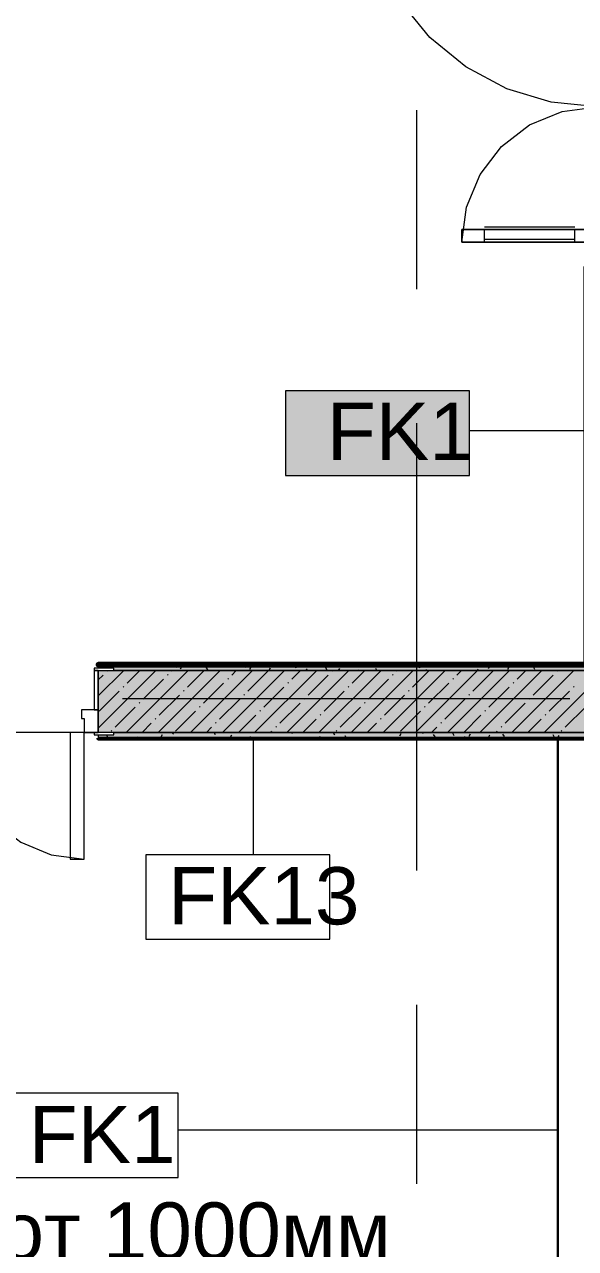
# Model space of a CAD drawing. Header units: millimetres. Extents: x -3817 to 677485, y -22715 to 103890.
# Drawn here: x 73712 to 75666, y 7760 to 12104 of the extents above; entities that cross this region are included whole.
import ezdxf

# ---------------------------------------------------------------- set-up
doc = ezdxf.new("R2010")
doc.units = ezdxf.units.MM
doc.layers.add('PDF _Геометрия', color=7, linetype='Continuous', true_color=0x1d1d1d)
doc.layers.add('PDF _Сплошная заливка', color=7, linetype='Continuous', true_color=0xffffff)
doc.layers.add('PDF _Текст', color=7, linetype='Continuous')
doc.styles.add('PDF GOST-Common', font='arial.ttf')

msp = doc.modelspace()

# ---------------------------------------------------------------- hatches: boundary and pattern name
at = {"layer": 'PDF _Сплошная заливка', "transparency": 33554559}
h = msp.add_hatch(color=256, dxfattribs=at)
h.paths.add_polyline_path([(69633.3, 9811.3), (70923.3, 9811.3), (70923.3, 9819.4), (70953.3, 9819.4), (70953.3, 9831.4), (69603.3, 9831.4), (69603.3, 9819.4), (69633.3, 9819.4), (69633.3, 9811.8)], flags=0)
h.paths.add_polyline_path([(75703.3, 9811.3), (75702.3, 9831.4), (73973.3, 9831.4), (73973.3, 9819.4), (74028.3, 9819.4), (74028.3, 9811.3), (75627.5, 9811.3)], flags=0)
h.paths.add_polyline_path([(62268.2, 9811.3), (66123.3, 9811.5), (66123.3, 9819.4), (66153.3, 9819.4), (66153.3, 9831.4), (61793.3, 9831.4), (61793.3, 9811.3)], flags=0)
h.paths.add_polyline_path([(67133.3, 9811.3), (68473.3, 9811.8), (68473.3, 9819.4), (68503.3, 9819.4), (68503.3, 9831.4), (67103.3, 9831.4), (67103.3, 9819.4), (67133.3, 9819.4)], flags=0)
h.paths.add_polyline_path([(71933.3, 9811.3), (72468.3, 9811.3), (72468.3, 9819.4), (72523.3, 9819.4), (72523.3, 9831.4), (71903.3, 9831.4), (71903.3, 9819.4), (71933.3, 9819.4), (71933.3, 9812.3)], flags=0)
h = msp.add_hatch(color=256, dxfattribs=at)
h.paths.add_polyline_path([(75723.3, 9591.3), (75943.3, 9591.3), (75943.3, 9811.3), (73973.3, 9811.3), (73973.3, 9591.3), (75627.5, 9591.3)], flags=0)
h.paths.add_polyline_path([(72323.3, 9591.3), (72523.3, 9591.3), (72523.3, 9811.3), (72323.3, 9811.3), (72323.3, 9641.3)], flags=0)
h = msp.add_hatch(color=256, dxfattribs=at)
h.paths.add_polyline_path([(74028.3, 9571.4), (75703.3, 9571.4), (75703.3, 9591.3), (74028.3, 9590.7), (74028.3, 9583.4), (73973.3, 9583.4), (73973.3, 9571.4), (73993.3, 9571.4)], flags=0)
h.paths.add_polyline_path([(72323.3, 9571.4), (72523.3, 9571.4), (72523.3, 9583.4), (72468.3, 9585.2), (72468.3, 9591.3), (72323.3, 9591.3)], flags=0)

# ---------------------------------------------------------------- linework, layer by layer
at = {"layer": 'PDF _Геометрия', "color": 253, "lineweight": 9, "true_color": 0xaaaaaa}
for points in [[(75743.3, 11331.4), (75263.3, 11331.4), (75279.6, 11455.6), (75327.6, 11571.3), (75403.9, 11670.8), (75503.3, 11747), (75619, 11795), (75743.3, 11811.3), (75579.4, 11827.5), (75421.8, 11875.3), (75276.6, 11952.9), (75149.3, 12057.4), (75044.8, 12184.7), (74967.2, 12329.9), (74919.4, 12487.5), (74903.3, 12651.3), (75743.3, 12651.3)], [(75103.3, 11164.8), (75103.3, 11799.8)], [(75343.3, 11385.3), (75663.3, 11385.3)], [(75343.3, 11331.4), (75343.3, 11376.4)], [(75343.3, 11341.4), (75663.3, 11341.4)], [(75663.3, 11331.4), (75663.3, 11376.4)], [(75103.3, 9101), (75103.3, 10688.5)], [(74058.8, 9711.4), (75646.3, 9711.4)], [(75103.3, 7989.8), (75103.3, 8624.8)]]:
    msp.add_lwpolyline(points, dxfattribs=at)
for points in [[(75743.3, 11376.4), (75743.3, 11331.4), (75263.3, 11331.4), (75263.3, 11376.4), (75743.3, 11376.4), (75263.3, 11376.4), (75263.3, 11331.4), (75743.3, 11331.4)], [(73873.3, 7081.1), (73873.3, 7431.3), (75723.3, 7431.3), (75723.3, 9591.3), (72323.3, 9591.3), (72323.3, 7081.1)]]:
    msp.add_lwpolyline(points, close=True, dxfattribs=at)
at = {"layer": 'PDF _Геометрия', "color": 231, "lineweight": 70, "true_color": 0xff80c0}
msp.add_lwpolyline([(75703.3, 9832.4), (73973.3, 9832.4), (73973.3, 9831.4), (75703.3, 9831.4), (75703.3, 11241.4), (75702.3, 11241.4), (75702.3, 9831.4)], dxfattribs=at)
at = {"layer": 'PDF _Геометрия', "color": 7, "lineweight": 9}
for points in [[(75290.3, 10803.3), (74637.1, 10803.3), (74637.1, 10503.3), (75290.3, 10503.3)], [(74795.2, 9157.6), (74142.1, 9157.6), (74142.1, 8857.6), (74795.2, 8857.6)], [(74256.4, 8311.3), (73603.3, 8311.3), (73603.3, 8011.4), (74256.4, 8011.4)]]:
    msp.add_lwpolyline(points, close=True, dxfattribs=at)
for points in [[(75702.8, 10661.4), (75290.3, 10661.4)], [(73973.3, 9571.4), (75703.3, 9571.4)], [(74524.3, 9155.3), (74524.3, 9571.4)], [(74256.4, 8181.4), (75603.3, 8181.4)]]:
    msp.add_lwpolyline(points, dxfattribs=at)
at = {"layer": 'PDF _Геометрия', "lineweight": 9}
for points in [[(75554.5, 9591.3), (75774.5, 9811.3), (75943.3, 9980.1)], [(73973.3, 9720.9), (74063.7, 9811.3)], [(73973.3, 9606.8), (74177.8, 9811.3)], [(73973.3, 9777.9), (73990.4, 9795)], [(74004.6, 9809.3), (74006.7, 9811.3)], [(74071.8, 9591.3), (74291.8, 9811.3)], [(74075.9, 9766.5), (74120.8, 9811.3)], [(74132.9, 9709.5), (74204.2, 9780.7)], [(74185.9, 9591.3), (74405.9, 9811.3)], [(74218.5, 9795), (74220.8, 9797.4)], [(74232.7, 9809.3), (74234.8, 9811.3)], [(74289.7, 9752.2), (74348.9, 9811.3)], [(74299.9, 9591.3), (74519.9, 9811.3)], [(74414, 9591.3), (74634, 9811.3)], [(74432.3, 9780.7), (74434.7, 9783.1)], [(74446.6, 9795), (74462.9, 9811.3)], [(74503.6, 9738), (74574.9, 9809.3)], [(74528, 9591.3), (74748, 9811.3)], [(74642.1, 9591.3), (74862.1, 9811.3)], [(74660.4, 9780.7), (74691, 9811.3)], [(74717.4, 9723.7), (74788.7, 9795)], [(74756.1, 9591.3), (74976.1, 9811.3)], [(74803, 9809.3), (74805.1, 9811.3)], [(74870.2, 9591.3), (75090.2, 9811.3)], [(74874.2, 9766.5), (74919.1, 9811.3)], [(74931.3, 9709.5), (75002.5, 9780.7)], [(74984.2, 9591.3), (75204.2, 9811.3)], [(75016.8, 9795), (75019.2, 9797.4)], [(75031.1, 9809.3), (75033.1, 9811.3)], [(75088.1, 9752.2), (75147.2, 9811.3)], [(75098.3, 9591.3), (75318.3, 9811.3)], [(75212.3, 9591.3), (75432.3, 9811.3)], [(75230.6, 9780.7), (75233, 9783.1)], [(75244.9, 9795), (75261.2, 9811.3)], [(75301.9, 9738), (75373.2, 9809.3)], [(75326.4, 9591.3), (75546.4, 9811.3)], [(75440.4, 9591.3), (75660.4, 9811.3)], [(75458.7, 9780.7), (75489.3, 9811.3)], [(75515.8, 9723.7), (75587, 9795)], [(75601.3, 9809.3), (75603.4, 9811.3)], [(73976.1, 9666.7), (74047.4, 9738)], [(74061.6, 9752.2), (74064, 9754.6)], [(74275.5, 9738), (74277.9, 9740.4)], [(74346.8, 9695.2), (74418, 9766.5)], [(74560.6, 9681), (74631.9, 9752.2)], [(74646.1, 9766.5), (74648.5, 9768.9)], [(74774.4, 9666.7), (74845.7, 9738)], [(74860, 9752.2), (74862.4, 9754.6)], [(75073.8, 9738), (75076.2, 9740.4)], [(75145.1, 9695.2), (75216.4, 9766.5)], [(75359, 9681), (75430.2, 9752.2)], [(75444.5, 9766.5), (75446.9, 9768.9)], [(75572.8, 9666.7), (75644.1, 9738)], [(75658.3, 9752.2), (75660.7, 9754.6)], [(74118.7, 9695.2), (74121, 9697.6)], [(74189.9, 9652.4), (74261.2, 9723.7)], [(74403.8, 9638.2), (74475.1, 9709.5)], [(74489.3, 9723.7), (74491.7, 9726.1)], [(74617.6, 9623.9), (74688.9, 9695.2)], [(74703.2, 9709.5), (74705.5, 9711.8)], [(74917, 9695.2), (74919.4, 9697.6)], [(74988.3, 9652.4), (75059.6, 9723.7)], [(75202.1, 9638.2), (75273.4, 9709.5)], [(75287.7, 9723.7), (75290, 9726.1)], [(75416, 9623.9), (75487.3, 9695.2)], [(75501.5, 9709.5), (75503.9, 9711.8)], [(74033.1, 9609.7), (74104.4, 9681)], [(74247, 9595.4), (74318.3, 9666.7)], [(74332.5, 9681), (74334.9, 9683.3)], [(74471, 9591.3), (74532.1, 9652.4)], [(74546.4, 9666.7), (74548.7, 9669.1)], [(74760.2, 9652.4), (74762.6, 9654.8)], [(74831.5, 9609.7), (74902.8, 9681)], [(75045.3, 9595.4), (75116.6, 9666.7)], [(75130.9, 9681), (75133.2, 9683.3)], [(75269.3, 9591.3), (75330.4, 9652.4)], [(75344.7, 9666.7), (75347.1, 9669.1)], [(75558.5, 9652.4), (75560.9, 9654.8)], [(75629.8, 9609.7), (75701.1, 9681)], [(74128.9, 9591.3), (74161.4, 9623.9)], [(74175.7, 9638.2), (74178.1, 9640.6)], [(74357, 9591.3), (74375.3, 9609.7)], [(74389.5, 9623.9), (74391.9, 9626.3)], [(74603.4, 9609.7), (74605.7, 9612)], [(74699.1, 9591.3), (74745.9, 9638.2)], [(74927.2, 9591.3), (74959.8, 9623.9)], [(74974, 9638.2), (74976.4, 9640.6)], [(75155.3, 9591.3), (75173.6, 9609.7)], [(75187.9, 9623.9), (75190.2, 9626.3)], [(75401.7, 9609.7), (75404.1, 9612)], [(75497.4, 9591.3), (75544.3, 9638.2)], [(74018.9, 9595.4), (74021.2, 9597.8)], [(74585.1, 9591.3), (74589.1, 9595.4)], [(74817.2, 9595.4), (74819.6, 9597.8)], [(75383.4, 9591.3), (75387.5, 9595.4)], [(75615.6, 9595.4), (75617.9, 9597.8)]]:
    msp.add_lwpolyline(points, dxfattribs=at)
at = {"layer": 'PDF _Геометрия', "color": 253, "lineweight": 13, "true_color": 0xaaaaaa}
for points in [[(73958.3, 9819.4), (73958.3, 9811.3), (74028.3, 9811.3), (74028.3, 9819.4)], [(73958.3, 9811.3), (73958.3, 9671.3), (73973.3, 9671.3), (73973.3, 9811.3)], [(73923.3, 9591.3), (73973.3, 9591.3), (73973.3, 9671.3), (73913.3, 9671.3), (73913.3, 9641.3), (73923.3, 9641.3)], [(73923.3, 9141.3), (73923.3, 9591.3), (73873.3, 9591.3), (73873.3, 9141.3)], [(73958.3, 9591.3), (73958.3, 9583.4), (74028.3, 9583.4), (74028.3, 9591.3)]]:
    msp.add_lwpolyline(points, close=True, dxfattribs=at)
at = {"layer": 'PDF _Геометрия', "color": 9, "lineweight": 9, "true_color": 0xc0c0c0}
for points in [[(75702.3, 9831.4), (73973.3, 9831.4), (73973.3, 9819.4)], [(73973.3, 9811.3), (73973.3, 9591.3)], [(73973.3, 9583.4), (73973.3, 9571.4)], [(76123.3, 5461.3), (76101.3, 5461.3), (75943.3, 5461.3), (75723.3, 5461.3), (75723.3, 9591.3), (75703.3, 9591.3), (74028.3, 9591.3), (75723.3, 9591.3), (75723.3, 5971.3), (75943.3, 5971.3), (75943.3, 5986.3), (76447.7, 5986.3), (76447.7, 5661.3), (76522.6, 5661.3), (76522.6, 5681.3), (76517.7, 5681.3), (76517.7, 5986.3)]]:
    msp.add_lwpolyline(points, dxfattribs=at)
msp.add_lwpolyline([(75703.3, 9831.4), (75703.3, 9811.3), (74028.3, 9811.3), (75703.3, 9811.3)], close=True, dxfattribs=at)
at = {"layer": 'PDF _Геометрия', "color": 253, "lineweight": 9, "true_color": 0x9b9b9b}
for points in [[(74251.8, 9820.9), (74246.8, 9829.6)], [(74269.1, 9824.3), (74264, 9815.6)], [(74308.3, 9831.4), (74305.7, 9826.8)], [(74319.9, 9825), (74316.2, 9831.4)], [(74361.5, 9813.9), (74356.5, 9822.6)], [(74497.6, 9822), (74492.5, 9830.7)], [(74514.8, 9823.2), (74509.8, 9814.5)], [(74582.8, 9819.2), (74578.3, 9811.3)], [(74675.3, 9819), (74670.2, 9827.8)], [(74730.7, 9831.4), (74729.1, 9828.7)], [(74784.9, 9812), (74779.9, 9820.7)], [(74828.6, 9818.1), (74824.7, 9811.3)], [(74961.3, 9811.3), (74957.6, 9817.7)], [(75057.1, 9828.3), (75055.3, 9831.4)], [(75115.9, 9828.1), (75110.9, 9819.4)], [(75153, 9831.4), (75152.5, 9830.6)], [(75361.7, 9827), (75356.6, 9818.3)], [(75429.7, 9823), (75424.7, 9814.2)], [(75480.5, 9826.4), (75477.7, 9831.4)], [(75522.1, 9815.3), (75517.1, 9824)], [(74398.1, 9811.3), (74398.1, 9811.4)], [(74473.2, 9812.1), (74472.7, 9811.3)], [(74714.9, 9811.3), (74711.9, 9816.6)], [(74896.6, 9814), (74895.1, 9811.3)], [(75137.2, 9811.3), (75135.3, 9814.7)], [(75320, 9815.9), (75317.4, 9811.3)], [(73974.4, 9592.3), (73984.4, 9592.3)], [(74007.2, 9574.1), (74002.2, 9582.8)], [(74044, 9571.4), (74043.8, 9571.7)], [(74065.8, 9592.3), (74075.9, 9592.3)], [(74114.4, 9571.4), (74111.8, 9575.7)], [(74199.9, 9582.7), (74194.9, 9574)], [(74240.1, 9591.3), (74236.5, 9585.1)], [(74248.7, 9592.3), (74258.8, 9592.3)], [(74290.3, 9571.4), (74289.5, 9572.8)], [(74340.1, 9592.3), (74350.2, 9592.3)], [(74389, 9583.4), (74384.4, 9591.3)], [(74401.1, 9592.3), (74411.2, 9592.3)], [(74445.7, 9581.6), (74440.6, 9572.9)], [(74513.7, 9577.5), (74510.2, 9571.4)], [(74553.5, 9592.3), (74563.6, 9592.3)], [(74592.1, 9591.3), (74592, 9591.1)], [(74644.9, 9592.3), (74655, 9592.3)], [(74662.5, 9591.3), (74660, 9587)], [(74702.8, 9588.5), (74701.1, 9591.3)], [(74736.4, 9592.3), (74746.4, 9592.3)], [(74759.4, 9576.4), (74756.5, 9571.4)], [(74812.4, 9581.5), (74807.4, 9590.2)], [(74827.5, 9572.3), (74826.9, 9571.4)], [(74853.5, 9571.4), (74849, 9579)], [(74919.3, 9592.3), (74929.3, 9592.3)], [(74948.5, 9589.6), (74947.5, 9591.3)], [(75010.7, 9592.3), (75020.8, 9592.3)], [(75046.8, 9586.5), (75041.8, 9577.8)], [(75071.7, 9592.3), (75081.7, 9592.3)], [(75084.8, 9591.3), (75083.4, 9588.9)], [(75126.2, 9586.7), (75123.5, 9591.3)], [(75167.8, 9575.5), (75162.8, 9584.2)], [(75224.1, 9592.3), (75234.1, 9592.3)], [(75235.9, 9579.6), (75230.8, 9588.3)], [(75250.9, 9574.2), (75249.3, 9571.4)], [(75275.8, 9571.4), (75272.5, 9577.1)], [(75292.5, 9585.4), (75287.5, 9576.7)], [(75315.5, 9592.3), (75325.6, 9592.3)], [(75360.6, 9581.3), (75355.6, 9572.6)], [(75406.9, 9592.3), (75417, 9592.3)], [(75413.6, 9576.6), (75408.5, 9585.3)], [(75507.2, 9591.3), (75506.9, 9590.8)], [(75591.3, 9573.6), (75586.2, 9582.3)], [(75589.8, 9592.3), (75599.9, 9592.3)], [(75606.3, 9580.2), (75601.3, 9571.5)]]:
    msp.add_lwpolyline(points, dxfattribs=at)
at = {"layer": 'PDF _Геометрия', "color": 231, "lineweight": 30, "true_color": 0xff80c0}
msp.add_lwpolyline([(72443.3, 9570.4), (72443.3, 2161.3), (75223.3, 2161.3), (75223.3, 2446.3), (75603.3, 2446.3), (75603.3, 9570.4)], dxfattribs=at)
at = {"layer": 'PDF _Геометрия', "color": 253, "lineweight": 9, "true_color": 0xaaaaaa}
msp.add_lwpolyline([(72573.3, 8691.3, 0.414213), (73473.3, 9591.3), (73488.6, 9474.9), (73533.6, 9366.4), (73605.1, 9273.2), (73698.3, 9201.6), (73806.8, 9156.7), (73923.3, 9141.3)], format="xyb", dxfattribs=at)
at = {"layer": 'PDF _Геометрия', "color": 5, "lineweight": 53}
msp.add_lwpolyline([(73973.3, 9571.4), (73973.3, 9570.4), (75703.3, 9570.4)], dxfattribs=at)
at = {"layer": 'PDF _Геометрия', "color": 5, "lineweight": 9}
msp.add_lwpolyline([(75703.3, 9570.4), (75703.3, 9571.4), (73973.3, 9571.4)], dxfattribs=at)
at = {"layer": 'PDF _Сплошная заливка', "lineweight": 9, "transparency": 33554559}
msp.add_solid([(75290.3, 10803.3), (74637.1, 10803.3), (75290.3, 10503.3), (74637.1, 10503.3)], dxfattribs=at)

# ---------------------------------------------------------------- texts
at = {"layer": 'PDF _Текст', "insert": (74784.2, 10659.9), "char_height": 203.2, "attachment_point": 4, "style": 'PDF GOST-Common'}
msp.add_mtext('FK1', dxfattribs=at)
at = {"layer": 'PDF _Текст', "color": 250, "true_color": 0x3c3c3c, "char_height": 203.2, "attachment_point": 4, "style": 'PDF GOST-Common'}
for s, insert in [('FK13', (74221.3, 9010.3)), ('FK1', (73727, 8164.6)), ('Н= от 1000мм', (73173.3, 7820.6))]:
    msp.add_mtext(s, dxfattribs=dict(at, insert=insert))

doc.saveas('drawing.dxf')
